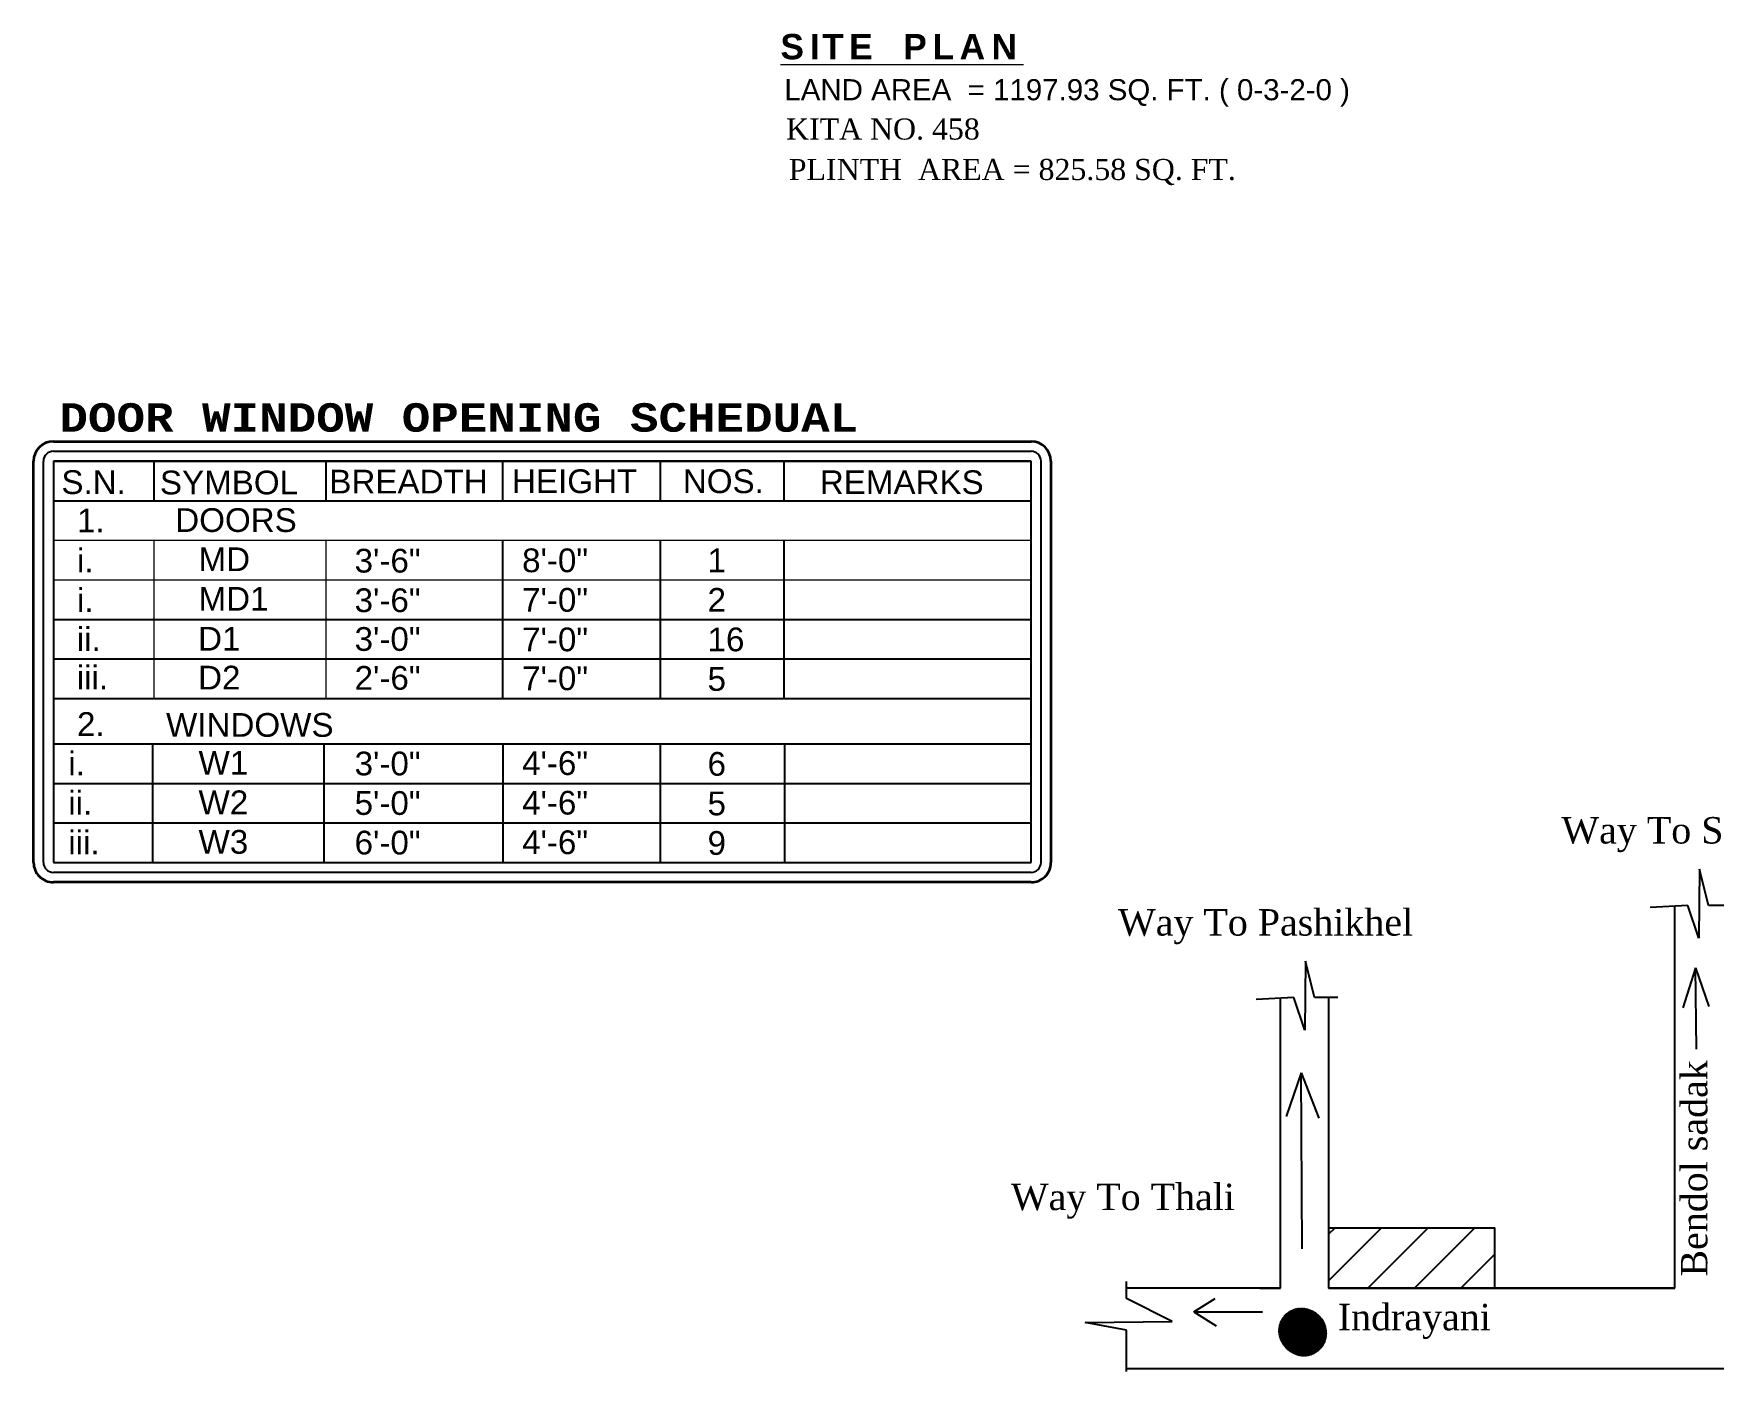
# Model space of a CAD drawing. Header units: inches. Extents: x -4597 to 93300, y -14139 to 5932.
# Drawn here: x -2857 to -2060, y -10389 to -9755 of the extents above; entities that cross this region are included whole.
import ezdxf

# ---------------------------------------------------------------- set-up
doc = ezdxf.new("R2010")
doc.units = ezdxf.units.IN
doc.header["$LTSCALE"] = 0.5
doc.header["$MEASUREMENT"] = 0
doc.linetypes.add('DASHED2', pattern=[0.375, 0.25, -0.125])
for name, color, linetype, lineweight in [('A_Title Text', 105, 'Continuous', 60), ('BOUNDARY', 210, 'Continuous', 35), ('DW-SEC', 24, 'Continuous', 25), ('river', 7, 'DASHED2', 25), ('TEXT', 220, 'Continuous', 9)]:
    doc.layers.add(name, color=color, linetype=linetype, lineweight=lineweight)
doc.styles.add('14 INCH', font='times.ttf', dxfattribs={"height": 14})
doc.styles.add('arial', font='arial.ttf')
doc.styles.add('COURIER', font='courbd.ttf')
doc.styles.add('ordinary', font='ARIALN.TTF')
doc.styles.add('TIMES 96', font='times.ttf', dxfattribs={"height": 8})

msp = doc.modelspace()

# ---------------------------------------------------------------- hatches: boundary and pattern name
at = {"layer": 'A_Title Text'}
h = msp.add_hatch(dxfattribs=at)
h.set_pattern_fill('ANSI31', color=256, scale=1.25)
h.set_pattern_definition([(45, (-45420.83457, 6756.59568), (-0.11048543456, 0.11048543456), [])])
h.paths.add_polyline_path([(-2265.84, -10370.38, 1), (-2244.12, -10370.38, 1)])
at = {"layer": 'DW-SEC'}
h = msp.add_hatch(dxfattribs=at)
h.set_pattern_fill('ANSI31', color=256, scale=125)
h.set_pattern_definition([(45, (-45420.835, 6756.596), (-11.0485435, 11.0485435), [])])
h.paths.add_polyline_path([(-2242.55, -10320.99), (-2242.55, -10349.67), (-2164.01, -10349.67), (-2164.01, -10320.99)])

# ---------------------------------------------------------------- linework, layer by layer
for p, q in [((-2852.19, -10147.78), (-2852.19, -9957.5)), ((-2847.51, -9952.82), (-2383.81, -9952.82)), ((-2383.81, -9957.5), (-2847.51, -9957.5)), ((-2847.51, -9957.5), (-2847.51, -10147.78)), ((-2847.51, -9957.5), (-2383.81, -9957.5)), ((-2847.51, -9957.5), (-2847.51, -10147.78)), ((-2799.78, -9957.5), (-2799.78, -9976.48)), ((-2718.24, -9957.5), (-2718.24, -9976.25)), ((-2634.57, -9957.5), (-2634.57, -9976.25)), ((-2559.54, -9976.25), (-2559.54, -9957.5)), ((-2500.96, -9976.25), (-2500.96, -9957.5)), ((-2383.81, -10147.78), (-2383.81, -9957.5)), ((-2383.81, -10072.77), (-2383.81, -9957.5)), ((-2379.13, -9957.5), (-2379.13, -10147.78)), ((-2847.51, -9976.25), (-2383.81, -9976.25)), ((-2634.57, -9995), (-2634.57, -10070)), ((-2559.54, -10070), (-2559.54, -9995)), ((-2500.96, -10070), (-2500.96, -9995)), ((-2847.51, -10032.5), (-2383.81, -10032.5)), ((-2847.51, -10051.25), (-2383.81, -10051.25)), ((-2847.51, -10070), (-2383.81, -10070)), ((-2847.51, -10091.51), (-2383.81, -10091.51)), ((-2847.51, -10091.52), (-2383.81, -10091.52)), ((-2800.36, -10147.78), (-2800.36, -10091.52)), ((-2719, -10147.78), (-2719, -10091.52)), ((-2634.19, -10147.78), (-2634.19, -10091.52)), ((-2559.54, -10147.78), (-2559.54, -10091.52)), ((-2500.65, -10147.78), (-2500.65, -10091.51)), ((-2847.51, -10110.27), (-2383.81, -10110.27)), ((-2847.51, -10110.27), (-2383.81, -10110.27)), ((-2847.51, -10110.27), (-2383.81, -10110.27)), ((-2847.51, -10129.02), (-2383.81, -10129.02)), ((-2847.51, -10129.03), (-2383.81, -10129.03)), ((-2847.51, -10147.78), (-2383.81, -10147.78)), ((-2847.51, -10147.78), (-2383.81, -10147.78)), ((-2847.51, -10147.78), (-2383.81, -10147.78)), ((-2847.51, -10147.78), (-2383.81, -10147.78)), ((-2847.51, -10147.78), (-2383.81, -10147.78)), ((-2383.81, -10152.46), (-2847.51, -10152.46))]:
    msp.add_line(p, q)
for centre, start, end in [((-2847.51, -9957.5), 90, 180), ((-2383.81, -9957.5), 0, 90), ((-2847.51, -10147.78), 180, 270), ((-2383.81, -10147.78), 270, 0)]:
    msp.add_arc(centre, 4.69, start, end)
at = {"layer": 'BOUNDARY'}
for p, q in [((-2847.51, -9948.13), (-2383.81, -9948.13)), ((-2856.88, -10147.78), (-2856.88, -9957.5)), ((-2374.44, -9957.5), (-2374.44, -10147.78)), ((-2383.81, -10157.15), (-2847.51, -10157.15))]:
    msp.add_line(p, q, dxfattribs=at)
for centre, start, end in [((-2847.51, -9957.5), 90, 180), ((-2383.81, -9957.5), 0, 90), ((-2847.51, -10147.78), 179.99824, 270), ((-2383.81, -10147.78), 270, 0.00176)]:
    msp.add_arc(centre, 9.37, start, end, dxfattribs=at)
at = {"layer": 'river', "color": 1, "linetype": 'Continuous', "ltscale": 10}
for p, q in [((-2066.82, -10151), (-2067.14, -10183.66)), ((-2062.52, -10168.2), (-2066.82, -10151)), ((-2072.4, -10168.2), (-2090.24, -10169.16)), ((-2078.61, -10349.67), (-2078.61, -10168.2)), ((-2067.14, -10183.66), (-2072.4, -10168.2)), ((-2051.52, -10168.2), (-2062.52, -10168.2)), ((-2253.7, -10194.65), (-2254.02, -10227.31)), ((-2249.4, -10211.85), (-2253.7, -10194.65)), ((-2068.73, -10197.73), (-2074.79, -10216.69)), ((-2068.32, -10236.23), (-2068.73, -10197.73)), ((-2068.73, -10197.73), (-2062.36, -10216.05)), ((-2259.28, -10211.85), (-2277.13, -10212.81)), ((-2265.49, -10349.67), (-2265.49, -10211.85)), ((-2254.02, -10227.31), (-2259.28, -10211.85)), ((-2238.41, -10211.85), (-2249.4, -10211.85)), ((-2242.55, -10349.67), (-2242.55, -10211.85)), ((-2255.78, -10247.54), (-2262.79, -10268.25)), ((-2255.3, -10331.03), (-2255.78, -10247.54)), ((-2255.78, -10247.54), (-2247.33, -10269.05)), ((-2338.57, -10354.51), (-2338.6, -10346.4)), ((-2265.49, -10349.67), (-2338.6, -10349.67)), ((-2316.9, -10365.35), (-2338.57, -10354.51)), ((-2306.7, -10360.89), (-2296.5, -10354.51)), ((-2275.36, -10349.67), (-2265.49, -10349.67)), ((-2242.55, -10349.67), (-2078.61, -10349.67)), ((-2078.61, -10349.67), (-2242.55, -10349.67)), ((-2306.7, -10360.89), (-2296.03, -10367.42)), ((-2306.7, -10360.89), (-2274.04, -10360.89)), ((-2358.16, -10365.83), (-2316.9, -10365.35)), ((-2338.57, -10369.49), (-2358.16, -10365.83)), ((-2338.57, -10389.09), (-2338.57, -10369.49)), ((-1936.16, -10387.91), (-2338.57, -10387.91))]:
    msp.add_line(p, q, dxfattribs=at)
msp.add_lwpolyline([(-2164.01, -10349.67), (-2242.55, -10349.67), (-2242.55, -10320.99), (-2164.01, -10320.99)], close=True, dxfattribs=at)
msp.add_circle((-2254.98, -10370.38), 10.86, dxfattribs=at)
at = {"layer": 'TEXT'}
for p, q in [((-2847.51, -9995), (-2383.81, -9995)), ((-2799.78, -9995), (-2799.78, -10070)), ((-2718.24, -9995), (-2718.24, -10070)), ((-2847.51, -10013.75), (-2383.81, -10013.75)), ((-2847.51, -10051.25), (-2805.86, -10051.25))]:
    msp.add_line(p, q, dxfattribs=at)

# ---------------------------------------------------------------- texts
at = {"style": 'COURIER'}
msp.add_text('DOOR WINDOW OPENING SCHEDUAL', height=13.5, dxfattribs=at).set_placement((-2844.63, -9943.52))
at = {"layer": 'river', "color": 7, "linetype": 'Continuous', "ltscale": 10, "char_height": 12.543, "width": 211.8878, "attachment_point": 1, "style": '14 INCH'}
for s, insert in [('Way To Sanagaun', (-2132.3, -10126.25)), ('Way To Pashikhel', (-2342.59, -10169.9)), ('Way To Thali', (-2393.4, -10300.07)), ('Indrayani', (-2238.39, -10357.05))]:
    msp.add_mtext(s, dxfattribs=dict(at, insert=insert))
at = {"layer": 'river', "color": 7, "linetype": 'Continuous', "ltscale": 10, "insert": (-2075.63, -10344.14), "char_height": 12.543, "width": 211.8878, "attachment_point": 1, "rotation": 90, "style": '14 INCH'}
msp.add_mtext('Bendol sadak', dxfattribs=at)
at = {"layer": 'TEXT', "style": 'arial'}
for s, p in [('S.N.', (-2843.69, -9973.07)), ('SYMBOL', (-2796.97, -9973.24)), ('BREADTH', (-2716.62, -9972.81)), ('HEIGHT', (-2629.99, -9972.63)), ('NOS.', (-2548.98, -9972.63)), ('REMARKS', (-2484.02, -9973.11)), ('1.', (-2836.3, -9991.26)), ('DOORS', (-2789.7, -9991.05)), ('i.', (-2836.3, -10010.26)), ('MD', (-2778.66, -10009.63)), ('3\'-6"', (-2704.64, -10010.31)), ('8\'-0"', (-2625.2, -10010.14)), ('1', (-2537.26, -10010.14)), ('i.', (-2836.3, -10029.01)), ('MD1', (-2778.66, -10028.38)), ('3\'-6"', (-2704.64, -10029.06)), ('7\'-0"', (-2625.2, -10028.89)), ('2', (-2537.26, -10028.89)), ('ii.', (-2836.41, -10047.5)), ('D1', (-2778.87, -10047.32)), ('3\'-0"', (-2704.64, -10047.44)), ('7\'-0"', (-2625.2, -10047.64)), ('16', (-2537.26, -10047.64)), ('iii.', (-2836.41, -10065.66)), ('D2', (-2778.87, -10065.76)), ('2\'-6"', (-2704.64, -10065.88)), ('7\'-0"', (-2625.2, -10066.08)), ('5', (-2537.26, -10066.39)), ('2.', (-2836.3, -10087.77)), ('WINDOWS', (-2794.06, -10088.18)), ('i.', (-2840.41, -10106.43)), ('W1', (-2778.66, -10106.14)), ('3\'-0"', (-2704.64, -10106.48)), ('4\'-6"', (-2625.2, -10106.3)), ('6', (-2537.26, -10106.65)), ('ii.', (-2840.41, -10125.18)), ('W2', (-2778.66, -10124.88)), ('5\'-0"', (-2704.64, -10125.21)), ('4\'-6"', (-2625.2, -10125.06)), ('5', (-2537.26, -10125.41)), ('iii.', (-2840.41, -10143.93)), ('W3', (-2778.66, -10143.63)), ('6\'-0"', (-2704.64, -10143.97)), ('4\'-6"', (-2625.2, -10143.81)), ('9', (-2537.26, -10144.16))]:
    msp.add_text(s, height=11.25, dxfattribs=at).set_placement(p)
at = {"layer": 'TEXT', "insert": (-2445.09, -9767.11), "char_height": 12, "width": 694.3188, "attachment_point": 8, "rotation": 359.99961, "style": 'ordinary'}
msp.add_mtext('{\\fArial TUR|b1|i0|c0|p34;\\T1.25;\\LSITE  PLAN}', dxfattribs=at)
at = {"layer": 'TEXT', "transparency": 33554687, "char_height": 10, "attachment_point": 1, "style": 'TIMES 96'}
for s, insert, width in [('   {\\fArial TUR|b0|i0|c0|p34;LAND AREA  = 1197.93 SQ. FT. ( 0-3-2-0 )}', (-2512.16, -9776.36), 456.4712), ('KITA NO. 458', (-2500.04, -9795), 456.4712), ('PLINTH  AREA = 825.58 SQ. FT.', (-2498.72, -9814.19), 273.3684)]:
    msp.add_mtext(s, dxfattribs=dict(at, insert=insert, width=width))

doc.saveas('drawing.dxf')
